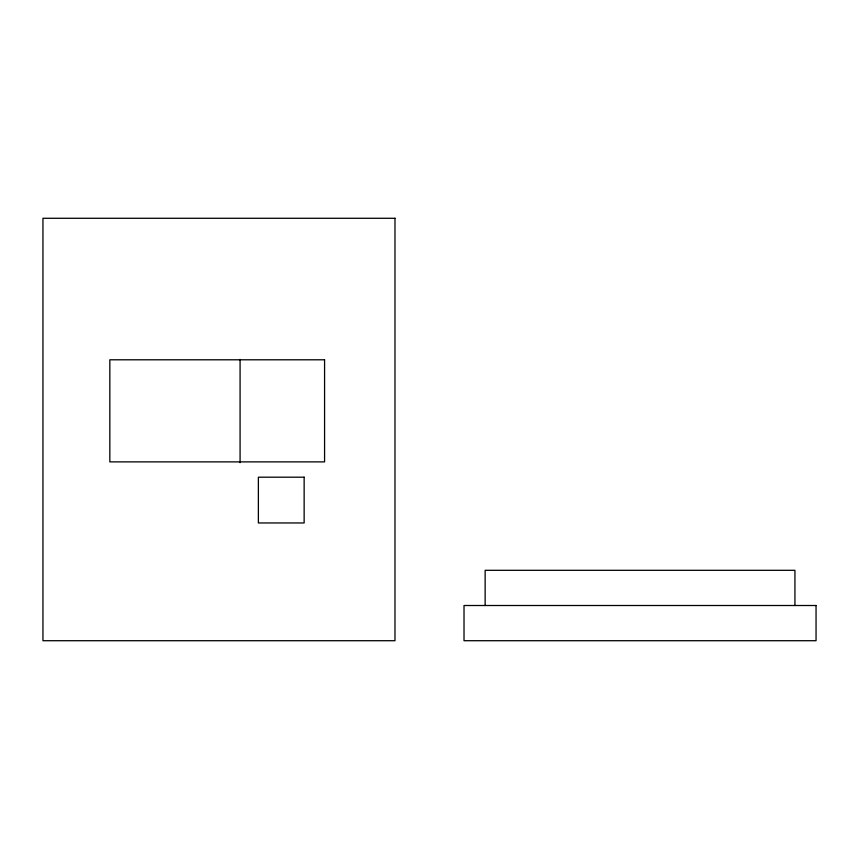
<?xml version="1.0" encoding="UTF-8"?>
<svg xmlns="http://www.w3.org/2000/svg" width="859" height="859" viewBox="0 0 859 859"><rect width="100%" height="100%" fill="white"/><g stroke="black" fill="none" stroke-linecap="round" stroke-linejoin="round"><path stroke-width="1.29" d="M794.929 605.509L794.929 570.312L485.142 570.312L485.142 605.509M240.08 359.427L240.08 462.69M394.979 218.283L42.95 218.283L42.95 640.717L394.979 640.717L394.979 218.283M324.573 359.792L109.834 359.792L109.834 461.884L324.573 461.884L324.573 359.792M304.14 477.196L258.376 477.196L258.376 522.959L304.14 522.959L304.14 477.196M816.05 605.509L464.021 605.509L464.021 640.717L816.05 640.717L816.05 605.509"/></g></svg>
